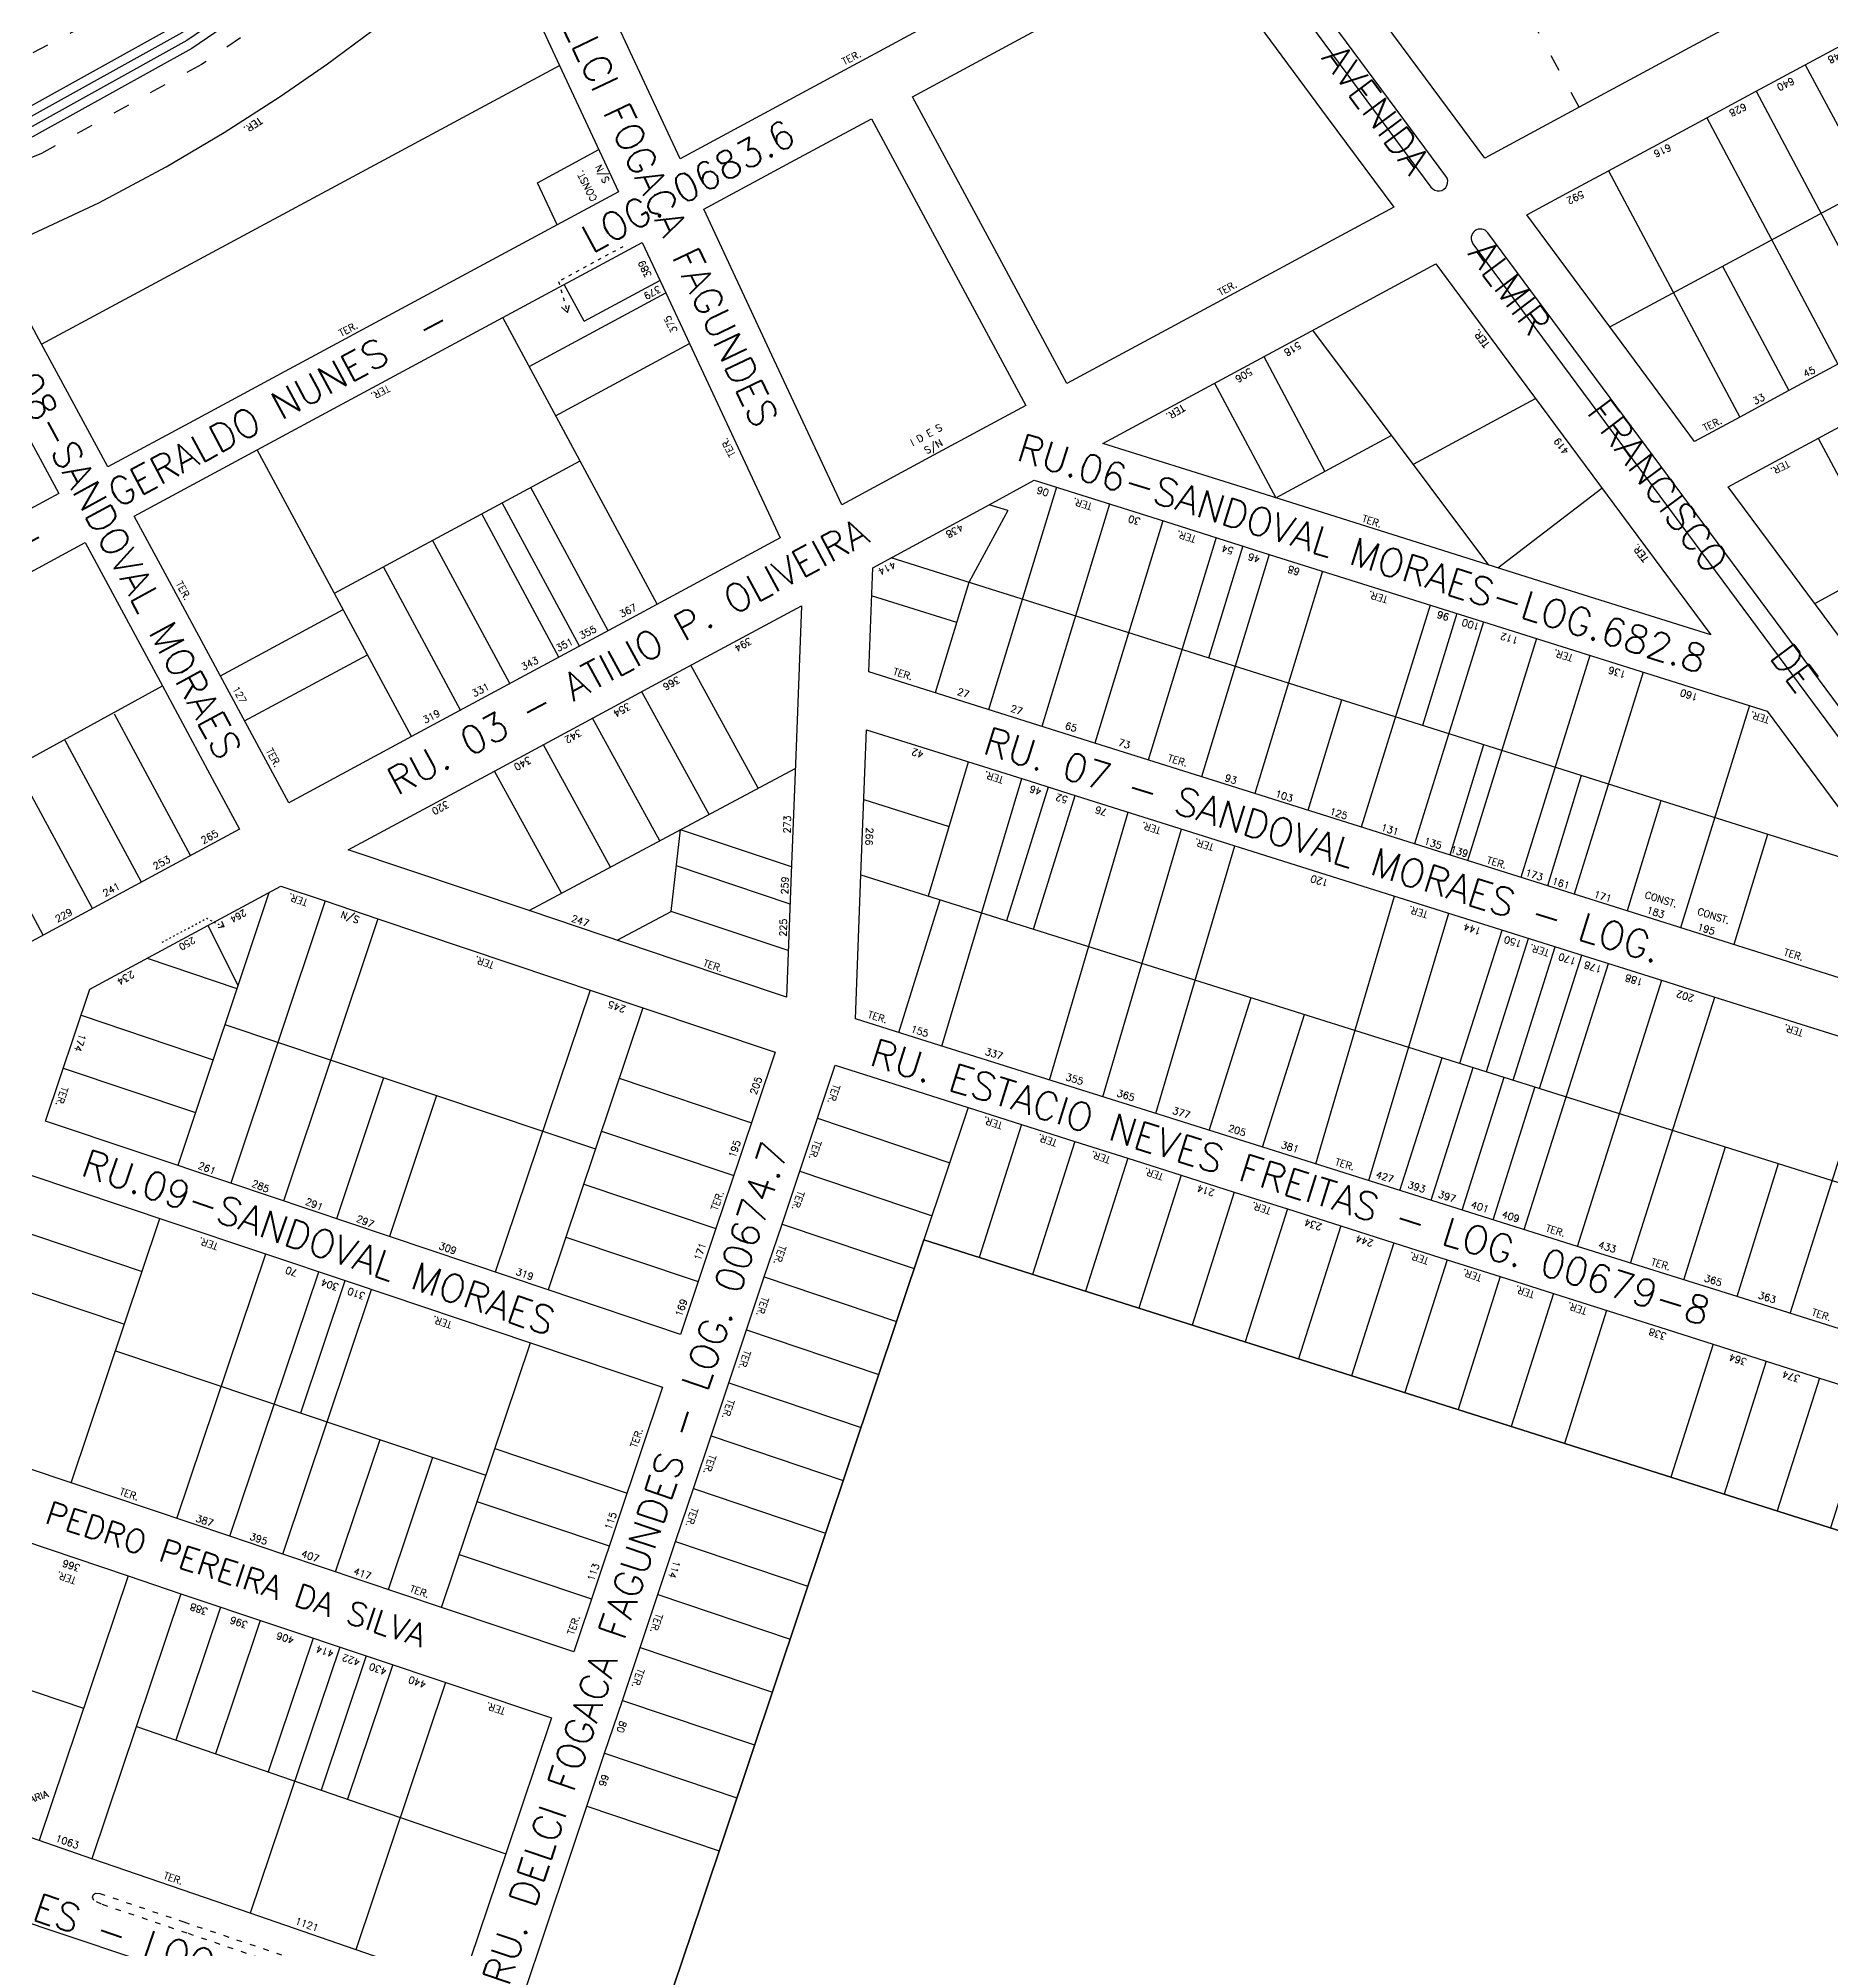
# Model space of a CAD drawing. Extents: x 714896 to 749292, y 8417558 to 8447149.
# Drawn here: x 740396.4 to 740782, y 8425195.8 to 8425606.8 of the extents above; entities that cross this region are included whole.
import ezdxf

# ---------------------------------------------------------------- set-up
doc = ezdxf.new("R2010")
doc.units = 0
doc.header["$MEASUREMENT"] = 0
doc.linetypes.add('ACAD_ISO03W100', pattern=[30, 12, -18])
for name, color, linetype in [('LOTE', 7, 'CONTINUOUS'), ('NUM-PORTA', 7, 'CONTINUOUS'), ('QUADRA', 6, 'CONTINUOUS'), ('REFERENCIA', 7, 'CONTINUOUS'), ('TEXTO', 7, 'CONTINUOUS'), ('TEXTODERUA', 3, 'CONTINUOUS')]:
    doc.layers.add(name, color=color, linetype=linetype)
doc.styles.add('ROMANS', font='ROMANS.SHX', dxfattribs={"height": 1.5})

msp = doc.modelspace()

# ---------------------------------------------------------------- linework, layer by layer
at = {"layer": 'LOTE', "color": 7, "linetype": 'ACAD_ISO03W100', "ltscale": 0.3}
msp.add_line((740727.71, 8425591.96, 518.87), (740662.64, 8425712.25, 518.87), dxfattribs=at)
for points in [[(740784.81, 8425886.38), (740760.74, 8425888.37), (740747.57, 8425887.49), (740733.57, 8425883.45), (740718.66, 8425874.76), (740641.66, 8425798.47), (740540.94, 8425697.74), (740476.1, 8425634.19), (740454.77, 8425617.08), (740431.53, 8425601.18), (740397.08, 8425582.04), (740353.8, 8425564.34), (740320.47, 8425554.88), (740247.56, 8425542.21), (740155.41, 8425528.44), (740066.22, 8425516.02), (740050.29, 8425514.51), (740030.83, 8425514.15), (740005.73, 8425516.08), (739984.78, 8425519.82), (739921.14, 8425534.18)], [(740406.41, 8425609.5), (740387.82, 8425599.78), (740358.36, 8425587.17), (740329.95, 8425577.94), (740314.57, 8425574.05), (740275.35, 8425566.98), (740210.36, 8425556.45), (740194.14, 8425553.82), (740077.62, 8425537.79), (740054.01, 8425534.83), (740033.43, 8425534.1)]]:
    msp.add_lwpolyline(points, dxfattribs=at)
at = {"layer": 'LOTE', "color": 7, "elevation": 514.1}
for points in [[(740695.87, 8425574.77, 1), (740699.08, 8425577.15), (740590.39, 8425723.77, 1), (740587.19, 8425721.38)], [(740828.59, 8425395.72, 0.999978), (740831.81, 8425398.1), (740708.11, 8425564.98, 1), (740704.9, 8425562.59)]]:
    msp.add_lwpolyline(points, format="xyb", close=True, dxfattribs=at)
at = {"layer": 'LOTE', "color": 7, "linetype": 'CONTINUOUS', "flags": 128}
for points, elevation in [([(740734.32, 8425544.73), (740867.67, 8425616.52)], 514.1), ([(740397.14, 8425541.03), (740508.48, 8425600.97)], 514.1), ([(740776.32, 8425601.09), (740804.75, 8425548.25)], 514.1), ([(740765.76, 8425595.4), (740793.94, 8425542.42)], 514.1), ([(740755.19, 8425589.7), (740783.37, 8425536.73)], 514.1), ([(740503.74, 8425575.73), (740516.95, 8425582.85)], 514.1), ([(740734.07, 8425578.32), (740762.24, 8425525.34)], 514.1), ([(740507.97, 8425566.67), (740503.74, 8425575.73)], 514.1), ([(740758.58, 8425557.79), (740772.81, 8425531.04)], 514.1), ([(740778.42, 8425485.24), (740915.74, 8425560.39)], 514.1), ([(740513.76, 8425545.95), (740509.5, 8425553.86)], 514.1), ([(740513.76, 8425545.95), (740530.08, 8425554.74)], 514.1), ([(740501.98, 8425536.2), (740531.35, 8425552.03)], 514.1), ([(740529.5, 8425485.12), (740496.29, 8425546.75)], 514.1), ([(740507.66, 8425525.65), (740536.43, 8425541.16)], 514.1), ([(740708.33, 8425493.54), (740670.48, 8425544.05)], 512.58), ([(740659.92, 8425538.36), (740673.05, 8425513.68)], 512.58), ([(740649.35, 8425532.67), (740662.49, 8425507.98)], 512.58), ([(740692.08, 8425515.22), (740718.33, 8425529.36)], 512.58), ([(740662.49, 8425507.98), (740687.44, 8425521.43)], 512.58), ([(740779.15, 8425520.82), (740793.64, 8425493.57)], 514.1), ([(740476.68, 8425456.66), (740443.47, 8425518.28)], 514.1), ([(740460.08, 8425487.47), (740512.9, 8425515.93)], 514.1), ([(740518.94, 8425479.43), (740502.33, 8425510.24)], 514.1), ([(740615.32, 8425510.26), (740600.73, 8425462.43)], 514.1), ([(740710.24, 8425492.94), (740732.62, 8425510.08)], 512.58), ([(740508.37, 8425473.74), (740491.77, 8425504.55)], 514.1), ([(740512.77, 8425476.11), (740496.17, 8425506.92)], 514.1), ([(740604.89, 8425505.25), (740596.53, 8425489.79)], 514.1), ([(740604.89, 8425505.25), (740600.88, 8425506.52)], 514.1), ([(740626.77, 8425506.65), (740612.17, 8425458.83)], 514.1), ([(740638.21, 8425503.05), (740623.62, 8425455.22)], 514.1), ([(740497.81, 8425468.05), (740481.21, 8425498.86)], 514.1), ([(740649.66, 8425499.44), (740635.07, 8425451.62)], 514.1), ([(740661.11, 8425495.84), (740646.51, 8425448.01)], 514.1), ([(740655.38, 8425497.64), (740648.03, 8425473.55)], 514.1), ([(740487.24, 8425462.35), (740470.64, 8425493.17)], 514.1), ([(740793.79, 8425427.56), (740579.79, 8425495.08)], 514.1), ([(740672.55, 8425492.23), (740657.96, 8425444.41)], 514.1), ([(740596.53, 8425489.79), (740589.28, 8425466.04)], 514.1), ([(740435.57, 8425469.72), (740461.98, 8425483.95)], 514.1), ([(740593.9, 8425481.16), (740575.6, 8425486.93)], 514.1), ([(740695.7, 8425484.94), (740680.85, 8425437.2)], 514.1), ([(740707.14, 8425481.33), (740692.29, 8425433.59)], 514.1), ([(740701.42, 8425483.14), (740694.06, 8425459.01)], 514.1), ([(740605.35, 8425477.55), (740605.34, 8425477.55)], 514.1), ([(740718.59, 8425477.73), (740703.74, 8425429.98)], 514.1), ([(740440.78, 8425460.04), (740467.19, 8425474.27)], 514.1), ([(740551.24, 8425445.58), (740536.74, 8425471.99)], 514.1), ([(740730.03, 8425474.12), (740715.18, 8425426.38)], 514.1), ([(740329.96, 8425416.45), (740423.1, 8425467.55)], 514.1), ([(740741.48, 8425470.52), (740726.63, 8425422.77)], 514.1), ([(740540.65, 8425439.92), (740526.18, 8425466.29)], 514.1), ([(740676.64, 8425464.52), (740669.4, 8425440.8)], 514.1), ([(740764.37, 8425463.31), (740749.52, 8425415.56)], 514.1), ([(740429.18, 8425431.06), (740412.79, 8425461.48)], 514.1), ([(740530.07, 8425434.27), (740515.61, 8425460.6)], 514.1), ([(740418.62, 8425425.37), (740402.23, 8425455.79)], 514.1), ([(740519.48, 8425428.61), (740505.05, 8425454.91)], 514.1), ([(740707.15, 8425454.89), (740699.92, 8425431.19)], 514.1), ([(740587.8, 8425422.39), (740596.45, 8425451.25)], 514.1), ([(740408.05, 8425419.68), (740391.66, 8425450.09)], 514.1), ([(740508.9, 8425422.96), (740494.49, 8425449.22)], 514.1), ([(740501.94, 8425419.24), (740559.17, 8425449.82)], 514.1), ([(740590.71, 8425390.1), (740607.9, 8425447.65)], 514.1), ([(740728.14, 8425448.27), (740720.91, 8425424.58)], 514.1), ([(740397.49, 8425413.99), (740381.1, 8425444.4)], 514.1), ([(740573.93, 8425443.13), (740592.29, 8425437.35)], 514.1), ([(740604.65, 8425417.09), (740613.62, 8425445.83)], 514.1), ([(740610.37, 8425415.28), (740619.33, 8425444)], 514.1), ([(740745.3, 8425442.86), (740738.08, 8425419.17)], 514.1), ([(740613.85, 8425382.81), (740630.78, 8425440.39)], 514.1), ([(740532.53, 8425419.08), (740534.51, 8425436.64)], 514.1), ([(740558.36, 8425428.63), (740534.51, 8425436.64)], 514.1), ([(740625.29, 8425379.21), (740642.22, 8425436.78)], 514.1), ([(740768.19, 8425435.64), (740760.97, 8425411.95)], 514.1), ([(740636.74, 8425375.6), (740653.67, 8425433.18)], 514.1), ([(740558.06, 8425420.63), (740533.63, 8425428.84)], 514.1), ([(740573.31, 8425426.93), (740816.53, 8425350.42)], 514.1), ([(740445.96, 8425423.07), (740426.41, 8425364.43)], 514.1), ([(740581.42, 8425393.03), (740590.33, 8425421.58)], 514.1), ([(740671.08, 8425364.79), (740688, 8425422.36)], 514.1), ([(740458.08, 8425421.31), (740437.79, 8425360.61)], 514.1), ([(740469.46, 8425417.49), (740449.16, 8425356.79)], 514.1), ([(740520.9, 8425412.87), (740532.53, 8425419.08)], 514.1), ([(740557.68, 8425410.64), (740532.53, 8425419.08)], 514.1), ([(740682.52, 8425361.18), (740699.69, 8425418.68)], 514.1), ([(740432.86, 8425416.01), (740439.35, 8425403.23)], 514.1), ([(740436.36, 8425415.73), (740435.08, 8425415.56)], 514.1), ([(740436.36, 8425415.73), (740435.88, 8425416.91)], 514.1), ([(740702.06, 8425386.43), (740711.14, 8425415.07)], 514.1), ([(740707.78, 8425384.63), (740716.86, 8425413.27)], 514.1), ([(740713.51, 8425382.82), (740722.58, 8425411.47)], 514.1), ([(740719.23, 8425381.02), (740728.31, 8425409.66)], 514.1), ([(740419.83, 8425408.99), (740439.11, 8425402.51)], 514.1), ([(740715.91, 8425350.66), (740734.03, 8425407.86)], 514.1), ([(740515.06, 8425402.17), (740494.66, 8425341.51)], 514.1), ([(740727.35, 8425347.06), (740745.47, 8425404.26)], 514.1), ([(740526.43, 8425398.35), (740506.04, 8425337.69)], 514.1), ([(740648.19, 8425372), (740657.23, 8425400.53)], 514.1), ([(740659.63, 8425368.39), (740668.67, 8425396.93)], 514.1), ([(740738.8, 8425343.45), (740756.92, 8425400.65)], 514.1), ([(740405.62, 8425396.73), (740434.03, 8425387.19)], 514.1), ([(740436.53, 8425394.79), (740516.24, 8425368.02)], 514.1), ([(740773.13, 8425332.64), (740791.26, 8425389.83)], 514.1), ([(740401.79, 8425385.36), (740430.21, 8425375.81)], 514.1), ([(740689.2, 8425359.08), (740698.24, 8425387.61)], 514.1), ([(740695.88, 8425356.97), (740704.92, 8425385.51)], 514.1), ([(740470.68, 8425383.32), (740460.54, 8425352.97)], 514.1), ([(740521.33, 8425383.19), (740549.77, 8425373.64)], 514.1), ([(740702.55, 8425354.87), (740711.59, 8425383.41)], 514.1), ([(740709.23, 8425352.77), (740718.3, 8425381.41)], 514.1), ([(740482.06, 8425379.5), (740471.91, 8425349.15)], 514.1), ([(740596.39, 8425376.9), (740586.85, 8425348.45)], 1038.19), ([(740563.98, 8425374.6), (740592.4, 8425365.01)], 992.71), ([(740607.83, 8425373.26), (740598.74, 8425344.68)], 1038.19), ([(740517.51, 8425371.81), (740545.95, 8425362.26)], 514.1), ([(740619.26, 8425369.63), (740610.18, 8425341.04)], 1038.19), ([(740750.24, 8425339.85), (740759.18, 8425368.47)], 514.1), ([(740630.7, 8425366), (740621.62, 8425337.41)], 1038.19), ([(740761.69, 8425336.24), (740770.62, 8425364.86)], 514.1), ([(740513.69, 8425360.44), (740542.13, 8425350.89)], 514.1), ([(740560.16, 8425363.22), (740588.59, 8425353.64)], 992.71), ([(740642.14, 8425362.36), (740633.06, 8425333.77)], 1038.19), ([(740653.58, 8425358.73), (740644.49, 8425330.14)], 1038.19), ([(740403.47, 8425296.18), (740422.59, 8425353.06)], 514.1), ([(740556.35, 8425351.85), (740584.77, 8425342.26)], 992.71), ([(740665.02, 8425355.09), (740655.93, 8425326.51)], 1038.19), ([(740390.32, 8425351.23), (740418.76, 8425341.68)], 514.1), ([(740509.86, 8425349.06), (740538.3, 8425339.51)], 514.1), ([(740676.45, 8425351.46), (740667.37, 8425322.87)], 1038.19), ([(740687.89, 8425347.83), (740678.81, 8425319.24)], 1038.19), ([(740426.22, 8425288.54), (740445.34, 8425345.42)], 514.1), ([(740699.33, 8425344.19), (740690.25, 8425315.6)], 1038.19), ([(740386.5, 8425339.86), (740414.94, 8425330.31)], 514.1), ([(740437.59, 8425284.72), (740456.71, 8425341.6)], 514.1), ([(740452.84, 8425311.25), (740462.4, 8425339.69)], 514.1), ([(740552.53, 8425340.47), (740580.96, 8425330.88)], 992.71), ([(740710.77, 8425340.56), (740701.69, 8425311.97)], 1038.19), ([(740448.97, 8425280.9), (740468.09, 8425337.78)], 514.1), ([(740722.21, 8425336.92), (740713.12, 8425308.33)], 1038.19), ([(740733.64, 8425333.29), (740724.56, 8425304.7)], 1038.19), ([(740548.72, 8425329.09), (740577.14, 8425319.5)], 992.71), ([(740413.03, 8425324.62), (740492.66, 8425297.88)], 514.1), ([(740483.1, 8425269.44), (740502.22, 8425326.31)], 514.1), ([(740756.52, 8425326.02), (740747.44, 8425297.43)], 1038.19), ([(740767.96, 8425322.39), (740758.88, 8425293.8)], 1038.19), ([(740779.4, 8425318.75), (740770.31, 8425290.16)], 1038.19), ([(740544.9, 8425317.71), (740573.33, 8425308.13)], 992.71), ([(740790.84, 8425315.12), (740781.75, 8425286.53)], 1038.19), ([(740460.34, 8425277.08), (740469.9, 8425305.52)], 514.1), ([(740494.57, 8425303.57), (740523.01, 8425294.01)], 514.1), ([(740541.09, 8425306.34), (740569.51, 8425296.75)], 992.71), ([(740471.72, 8425273.26), (740481.28, 8425301.7)], 514.1), ([(740537.27, 8425294.96), (740565.7, 8425285.37)], 992.71), ([(740490.74, 8425292.19), (740519.18, 8425282.64)], 514.1), ([(740533.46, 8425283.58), (740561.89, 8425273.99)], 992.71), ([(740486.92, 8425280.82), (740515.36, 8425271.27)], 514.1), ([(740415.75, 8425276.24), (740396.62, 8425219.31)], 514.1), ([(740427.09, 8425272.32), (740407.96, 8425215.4)], 514.1), ([(740435.63, 8425269.47), (740426.03, 8425240.9)], 514.1), ([(740529.64, 8425272.2), (740558.07, 8425262.62)], 992.71), ([(740444.16, 8425266.61), (740434.53, 8425237.96)], 514.1), ([(740360.69, 8425263.08), (740406.18, 8425247.75)], 514.1), ([(740455.55, 8425262.8), (740445.88, 8425234.05)], 514.1), ([(740461.24, 8425260.91), (740441.99, 8425203.66)], 514.1), ([(740466.93, 8425259.01), (740457.22, 8425230.14)], 514.1), ([(740472.63, 8425257.13), (740462.9, 8425228.18)], 514.1), ([(740525.83, 8425260.83), (740554.26, 8425251.24)], 992.71), ([(740484, 8425253.31), (740464.68, 8425195.83)], 514.1), ([(740522.01, 8425249.45), (740550.44, 8425239.86)], 992.71), ([(740417.52, 8425243.83), (740496.93, 8425216.44)], 514.1), ([(740518.2, 8425238.07), (740546.63, 8425228.48)], 992.71), ([(740514.38, 8425226.69), (740542.81, 8425217.11)], 992.71)]:
    msp.add_lwpolyline(points, dxfattribs=dict(at, elevation=elevation))
at = {"layer": 'LOTE', "color": 3, "linetype": 'ACAD_ISO03W100', "ltscale": 0.06, "elevation": 514.1, "flags": 128}
for points in [[(740522.14, 8425561.98), (740508.29, 8425554.52)], [(740508.29, 8425554.52), (740510.18, 8425547.82)]]:
    msp.add_lwpolyline(points, dxfattribs=at)
at = {"layer": 'LOTE', "color": 3, "linetype": 'CONTINUOUS', "elevation": 514.1, "flags": 128}
for points in [[(740508.94, 8425548.95), (740510.18, 8425547.82)], [(740510.18, 8425547.82), (740510.63, 8425549.43)]]:
    msp.add_lwpolyline(points, dxfattribs=at)
at = {"layer": 'LOTE', "color": 7, "linetype": 'ACAD_ISO03W100', "ltscale": 0.03, "elevation": 514.1, "flags": 128}
msp.add_lwpolyline([(740423.08, 8425412.44), (740432.63, 8425417.59), (740436.36, 8425415.73)], dxfattribs=at)
at = {"layer": 'LOTE', "color": 7, "linetype": 'ACAD_ISO03W100', "ltscale": 0.1, "elevation": 519.71}
msp.add_lwpolyline([(740516.84, 8425169.39), (740496.71, 8425176.45), (740458.22, 8425189.23), (740428.42, 8425199.4), (740409.99, 8425205.61), (740408.4, 8425206.39), (740408.09, 8425207.1), (740408.31, 8425207.71), (740408.7, 8425208), (740409.63, 8425207.95), (740427.7, 8425201.8), (740453.12, 8425193.28), (740475.6, 8425185.62), (740507.88, 8425174.62), (740527.48, 8425168.11), (740527.95, 8425167.28), (740527.64, 8425166.61), (740527.13, 8425166.32), (740526.44, 8425166.25), (740516.84, 8425169.39)], close=True, dxfattribs=at)
at = {"layer": 'QUADRA', "linetype": 'CONTINUOUS'}
for points, elevation in [([(740638.53, 8425637.02), (740610.99, 8425622.18), (740583.58, 8425607.42), (740560.59, 8425595.02), (740534.41, 8425580.91), (740519.59, 8425612.62), (740512.81, 8425627.12), (740506.04, 8425641.61), (740524.93, 8425660.51), (740542.73, 8425678.31), (740561.15, 8425696.73), (740580.17, 8425715.75), (740594.46, 8425696.47), (740601.61, 8425686.83), (740615.27, 8425668.4), (740627.28, 8425652.19), (740638.53, 8425637.02)], 514.1), ([(740521.18, 8425573.79), (740507.97, 8425566.67), (740477.23, 8425550.1), (740450.4, 8425535.65), (740429.77, 8425524.53), (740411.37, 8425514.62), (740401.27, 8425533.37), (740397.14, 8425541.03), (740386.52, 8425560.75), (740409.44, 8425571.44), (740423.92, 8425579.19), (740436.4, 8425586.55), (740448.41, 8425594.25), (740458.61, 8425601.31), (740468.31, 8425608.5), (740480.93, 8425618.61), (740494.62, 8425630.63), (740502.08, 8425614.66), (740508.48, 8425600.97), (740521.18, 8425573.79)], 514.1), ([(740687.87, 8425570.46), (740675.61, 8425563.86), (740649.92, 8425550.01), (740617.6, 8425532.6), (740602.01, 8425561.52), (740584.39, 8425594.22), (740616.46, 8425611.5), (740645.75, 8425627.28), (740660.11, 8425607.91), (740673.57, 8425589.74), (740687.87, 8425570.46)], 514.1), ([(740608.79, 8425527.85), (740588.91, 8425517.14), (740569.18, 8425506.51), (740553.64, 8425539.77), (740539.49, 8425570.03), (740559.19, 8425580.64), (740575.59, 8425589.47), (740593.24, 8425556.71), (740608.79, 8425527.85)], 514.1), ([(740555.95, 8425499.38), (740523.94, 8425482.13), (740501.97, 8425470.29), (740476.68, 8425456.66), (740450.27, 8425442.43), (740436.04, 8425468.84), (740426.99, 8425485.64), (740417.07, 8425504.05), (740443.47, 8425518.28), (740464.65, 8425529.69), (740496.29, 8425546.75), (740526.27, 8425562.9), (740531.35, 8425552.03), (740536.43, 8425541.16), (740555.95, 8425499.38)], 514.1), ([(740756.02, 8425478.52), (740727.44, 8425487.52), (740692.98, 8425498.38), (740655.04, 8425510.33), (740625.29, 8425519.7), (740650.95, 8425533.53), (740675.53, 8425546.77), (740696.89, 8425558.29), (740716.51, 8425531.82), (740736.81, 8425504.44), (740756.02, 8425478.52)], 512.58), ([(740400.81, 8425508.92), (740376.88, 8425496.03), (740326.86, 8425469.08), (740316.3, 8425463.38), (740293.46, 8425451.08), (740271.7, 8425471.73), (740260.98, 8425481.89), (740249.39, 8425492.89), (740269.17, 8425512.7), (740290.42, 8425533.97), (740298.63, 8425535.3), (740318.86, 8425539.14), (740333.39, 8425542.62), (740345.2, 8425545.9), (740356.74, 8425549.5), (740365.93, 8425552.67), (740375.34, 8425556.19), (740386.58, 8425535.33), (740390.86, 8425527.38), (740400.81, 8425508.92)], 514.1), ([(740818.88, 8425393.71), (740794.99, 8425401.24), (740738.08, 8425419.17), (740692.29, 8425433.59), (740657.96, 8425444.41), (740623.62, 8425455.22), (740574.98, 8425470.55), (740575.83, 8425492.93), (740600.88, 8425506.52), (740610.55, 8425511.76), (740637.18, 8425503.37), (740661.11, 8425495.84), (740707.14, 8425481.33), (740768.18, 8425462.11), (740784.98, 8425439.44), (740800.75, 8425418.18), (740818.88, 8425393.71)], 514.1), ([(740439.71, 8425436.74), (740421.63, 8425426.99), (740403.05, 8425416.98), (740386.92, 8425408.29), (740366.36, 8425397.21), (740356.08, 8425391.67), (740338.61, 8425408.24), (740321.72, 8425424.27), (740302.7, 8425442.32), (740329.12, 8425456.66), (740355.1, 8425470.66), (740384.63, 8425486.58), (740406.5, 8425498.36), (740423.1, 8425467.55), (740432.82, 8425449.53), (740439.71, 8425436.74)], 514.1), ([(740557.3, 8425400.65), (740533.6, 8425408.61), (740501.94, 8425419.24), (740463.07, 8425432.29), (740494.49, 8425449.22), (740529.3, 8425467.98), (740560.51, 8425484.79), (740559.28, 8425452.61), (740558.38, 8425429.14), (740557.3, 8425400.65)], 514.1), ([(740807.47, 8425321.82), (740761.69, 8425336.24), (740727.35, 8425347.06), (740657.02, 8425369.22), (740636.03, 8425375.83), (740590.25, 8425390.25), (740572.13, 8425395.96), (740573.31, 8425426.93), (740574.5, 8425458.11), (740608.14, 8425447.57), (740619.57, 8425443.92), (740699.45, 8425418.75), (740745.23, 8425404.33), (740756.68, 8425400.73), (740814.15, 8425382.62), (740825.59, 8425379.02), (740816.53, 8425350.42), (740807.47, 8425321.82)], 514.1), ([(740534.48, 8425328.14), (740506.04, 8425337.69), (740471.91, 8425349.15), (740437.79, 8425360.61), (740397.97, 8425373.98), (740407.51, 8425402.35), (740426.53, 8425412.6), (740448.6, 8425424.49), (740458.08, 8425421.31), (740469.46, 8425417.49), (740526.43, 8425398.35), (740554.87, 8425388.8), (740547.19, 8425365.96), (740542.13, 8425350.89), (740534.48, 8425328.14)], 514.1), ([(740511.54, 8425259.89), (740483.1, 8425269.44), (740448.97, 8425280.9), (740437.59, 8425284.72), (740403.47, 8425296.18), (740375.03, 8425305.73), (740386.5, 8425339.86), (740394.15, 8425362.61), (740425.12, 8425352.21), (740463.7, 8425339.25), (740502.22, 8425326.31), (740530.65, 8425316.76), (740521.09, 8425288.33), (740511.54, 8425259.89)], 514.1), ([(740487.37, 8425188), (740441.99, 8425203.66), (740407.96, 8425215.4), (740396.62, 8425219.31), (740351.24, 8425234.97), (740360.69, 8425263.08), (740370.25, 8425291.52), (740415.75, 8425276.24), (740427.09, 8425272.32), (740506.76, 8425245.67), (740496.93, 8425216.44), (740487.37, 8425188)], 514.1)]:
    msp.add_lwpolyline(points, close=True, dxfattribs=dict(at, elevation=elevation))
at = {"layer": 'QUADRA', "color": 6, "linetype": 'CONTINUOUS', "elevation": 518.87}
msp.add_lwpolyline([(740775.74, 8425617.84), (740752.32, 8425605.22), (740727.71, 8425591.96), (740707.44, 8425581.01), (740691.36, 8425602.69), (740674.83, 8425624.99)], dxfattribs=at)
at = {"layer": 'QUADRA', "color": 6, "elevation": 514.1}
msp.add_lwpolyline([(740783.37, 8425536.73), (740772.81, 8425531.04), (740762.24, 8425525.34), (740752.56, 8425520.13), (740743.71, 8425532.06), (740734.32, 8425544.73), (740724.88, 8425557.48), (740716.46, 8425568.83), (740725.1, 8425573.49), (740734.07, 8425578.32), (740743.65, 8425583.48), (740755.19, 8425589.7), (740765.76, 8425595.4), (740776.32, 8425601.09), (740786.89, 8425606.78)], dxfattribs=at)
msp.add_lwpolyline([(740795.88, 8425461.68), (740759.78, 8425510.39), (740893.43, 8425582.4), (740938.11, 8425538.32), (740795.88, 8425461.68)], close=True, dxfattribs=at)
at = {"layer": 'QUADRA', "color": 6, "linetype": 'CONTINUOUS'}
for points in [[(740500.66, 8425185.76), (740510.57, 8425215.32), (740514.38, 8425226.69), (740518.2, 8425238.07), (740522.01, 8425249.45), (740525.83, 8425260.83), (740529.64, 8425272.2), (740533.46, 8425283.58), (740537.27, 8425294.96), (740541.09, 8425306.34), (740544.9, 8425317.71), (740548.72, 8425329.09), (740552.53, 8425340.47), (740556.35, 8425351.85), (740560.16, 8425363.22), (740563.98, 8425374.6), (740567.79, 8425385.98), (740596.39, 8425376.9), (740607.83, 8425373.26), (740619.26, 8425369.63), (740630.7, 8425366), (740642.14, 8425362.36), (740653.58, 8425358.73), (740665.02, 8425355.09), (740676.45, 8425351.46), (740687.89, 8425347.83), (740699.33, 8425344.19), (740710.77, 8425340.56), (740722.21, 8425336.92), (740735.51, 8425332.7), (740745.08, 8425329.65), (740756.52, 8425326.02), (740767.96, 8425322.39), (740779.4, 8425318.75), (740790.84, 8425315.12)], [(740865.61, 8425259.88), (740586.85, 8425348.45), (740539, 8425205.73), (740529.09, 8425176.17)]]:
    msp.add_lwpolyline(points, dxfattribs=at)
msp.add_lwpolyline([(740808.89, 8425081.79), (740753.97, 8425100.32), (740681.53, 8425124.75), (740628.35, 8425142.69), (740572.45, 8425161.55), (740529.09, 8425176.17), (740539, 8425205.73), (740586.85, 8425348.45), (740865.61, 8425259.88), (740808.89, 8425081.79)], close=True, dxfattribs=at)
at = {"layer": 'QUADRA', "color": 6}
msp.add_lwpolyline([(740371.3, 8425209.38), (740401.5, 8425199.27), (740434.05, 8425188.37)], dxfattribs=at)
at = {"layer": 'REFERENCIA', "color": 4}
for points in [[(740785.62, 8425896.35), (740760.82, 8425898.4), (740745.83, 8425897.4), (740729.61, 8425892.71), (740712.53, 8425882.76), (740634.61, 8425805.55), (740533.91, 8425704.84), (740469.45, 8425641.68), (740448.81, 8425625.11), (740426.27, 8425609.69), (740392.74, 8425591.07), (740350.53, 8425573.8), (740318.24, 8425564.65), (740245.96, 8425552.09), (740153.98, 8425538.34), (740065.06, 8425525.95), (740049.72, 8425524.5), (740031.13, 8425524.15), (740006.99, 8425526.01), (739986.75, 8425529.62), (739923.34, 8425543.94)], [(740785.29, 8425892.36), (740760.79, 8425894.39), (740746.53, 8425893.44), (740731.19, 8425889.01), (740714.98, 8425879.56), (740637.43, 8425802.72), (740536.72, 8425702), (740472.11, 8425638.69), (740451.19, 8425621.9), (740428.37, 8425606.29), (740394.47, 8425587.46), (740351.84, 8425570.02), (740319.13, 8425560.74), (740246.6, 8425548.14), (740154.55, 8425534.38), (740065.52, 8425521.98), (740049.95, 8425520.5), (740031.01, 8425520.15), (740006.49, 8425522.04), (739985.96, 8425525.7), (739922.46, 8425540.03)], [(740785.45, 8425894.35), (740760.8, 8425896.4), (740746.18, 8425895.42), (740730.4, 8425890.86), (740713.76, 8425881.16), (740636.02, 8425804.14), (740535.32, 8425703.42), (740470.78, 8425640.19), (740450, 8425623.51), (740427.32, 8425607.99), (740393.61, 8425589.27), (740351.18, 8425571.91), (740318.68, 8425562.69), (740246.28, 8425550.11), (740154.27, 8425536.36), (740065.29, 8425523.97), (740049.83, 8425522.5), (740031.07, 8425522.15), (740006.74, 8425524.03), (739986.36, 8425527.66), (739922.9, 8425541.99)], [(740785.13, 8425890.37), (740760.77, 8425892.38), (740746.88, 8425891.46), (740731.99, 8425887.15), (740716.21, 8425877.96), (740638.84, 8425801.3), (740538.13, 8425700.58), (740473.44, 8425637.19), (740452.38, 8425620.29), (740429.42, 8425604.58), (740395.34, 8425585.66), (740352.49, 8425568.12), (740319.57, 8425558.79), (740246.92, 8425546.16), (740154.84, 8425532.4), (740065.76, 8425519.99), (740050.06, 8425518.51), (740030.95, 8425518.15), (740006.23, 8425520.06), (739985.57, 8425523.74), (739922.02, 8425538.08)]]:
    msp.add_lwpolyline(points, dxfattribs=at)

# ---------------------------------------------------------------- texts
at = {"layer": 'NUM-PORTA', "color": 7, "style": 'ROMANS'}
for s, rotation, p in [('648', 205.834, (740784.49, 8425604.33, 514.1)), ('640', 205.834, (740773.55, 8425598.44, 514.1)), ('628', 205.834, (740763.27, 8425592.9, 514.1)), ('616', 205.834, (740747.06, 8425584.16, 514.1)), ('592', 205.834, (740728.33, 8425574.07, 514.1)), ('45', 25.834, (740776.36, 8425533.86, 514.1)), ('33', 25.834, (740765.52, 8425528.01, 514.1))]:
    msp.add_text(s, height=1.5, rotation=rotation, dxfattribs=at).set_placement(p)
at = {"layer": 'NUM-PORTA', "style": 'ROMANS'}
for s, height, rotation, p in [('S/N', 1.5, 117.0913, (740519.3, 8425576.16, 2056.41)), ('389', 1.5, 117.0913, (740528.37, 8425555.81, 2056.41)), ('379', 1.5, 209.0321, (740529.79, 8425553.71, 2056.41)), ('375', 1.5, 117.0913, (740533.94, 8425543.9, 2056.41)), ('518', 1.5, 211.3615, (740667.4, 8425541.64, 2056.41)), ('506', 1.5, 211.3615, (740656.89, 8425535.98, 2056.41)), ('S/N', 1.5, 28.6382, (740587.42, 8425517.37, 2056.41)), ('419', 1.5, 126.7525, (740725.65, 8425517.99, 2056.41)), ('06', 1.5, 162.6816, (740613.86, 8425509.7, 2056.41)), ('30', 1.5, 162.6816, (740633.52, 8425503.51, 2056.41)), ('438', 1.5, 209.0894, (740594.77, 8425502.44, 2056.41)), ('54', 1.5, 162.6816, (740653.56, 8425497.2, 2056.41)), ('46', 1.5, 162.6816, (740659.28, 8425495.39, 2056.41)), ('414', 1.5, 206.3712, (740580.3, 8425494.39, 2056.41)), ('68', 1.5, 162.6816, (740667.82, 8425492.7, 2056.41)), ('367', 1.5, 27.0913, (740521.84, 8425482.21, 2056.41)), ('96', 1.5, 162.6816, (740699.91, 8425482.94, 1542.31)), ('355', 1.5, 27.0913, (740513.19, 8425477.56, 2056.41)), ('100', 1.5, 162.6816, (740706.46, 8425480.87, 1542.31)), ('351', 1.5, 27.0913, (740508.17, 8425474.85, 2056.41)), ('394', 1.5, 209.5969, (740549.3, 8425478.03, 2570.51)), ('112', 1.5, 162.6816, (740714.77, 8425477.91, 2056.41)), ('343', 1.5, 27.0913, (740500.71, 8425470.83, 2056.41)), ('136', 1.5, 162.6816, (740737.96, 8425470.61, 2056.41)), ('127', 1.5, 298.3447, (740438.13, 8425466.99, 2056.41)), ('331', 1.5, 27.0913, (740490.14, 8425465.14, 2056.41)), ('366', 1.5, 209.5969, (740533.89, 8425469.72, 2570.51)), ('27', 1.5, 342.6816, (740593.89, 8425465.69, 2056.41)), ('160', 1.5, 162.6816, (740753.4, 8425465.74, 2056.41)), ('354', 1.5, 209.5969, (740523.23, 8425463.98, 2570.51)), ('27', 1.5, 342.6816, (740605.33, 8425462.08, 2056.41)), ('319', 1.5, 27.0913, (740479.58, 8425459.44, 2056.41)), ('65', 1.5, 342.6816, (740617.05, 8425458.39, 2056.41)), ('342', 1.5, 209.5969, (740512.73, 8425458.32, 2570.51)), ('73', 1.5, 342.6816, (740628.47, 8425454.79, 2056.41)), ('340', 1.5, 209.5969, (740501.88, 8425452.47, 2570.51)), ('42', 1.5, 162.6816, (740586.93, 8425453.41, 2056.41)), ('93', 1.5, 342.6816, (740651.39, 8425447.16, 2056.41)), ('320', 1.5, 209.5969, (740484.21, 8425442.95, 2570.51)), ('46', 1.5, 162.6816, (740612.3, 8425445.44, 2056.41)), ('52', 1.5, 162.6816, (740617.9, 8425443.67, 2056.41)), ('103', 1.5, 342.6816, (740662.23, 8425443.74, 2056.41)), ('273', 1.5, 87.9522, (740558.12, 8425435.81, 3084.62)), ('76', 1.5, 162.6816, (740626.39, 8425440.98, 2056.41)), ('125', 1.5, 342.6816, (740673.96, 8425439.97, 2056.41)), ('265', 1.5, 28.4208, (740431.91, 8425433.54, 2056.41)), ('266', 1.5, 267.2524, (740574.45, 8425437.14, 2570.51)), ('131', 1.5, 342.6816, (740684.98, 8425436.5, 2056.41)), ('135', 1.5, 342.6816, (740694.23, 8425433.58, 2056.41)), ('253', 1.5, 28.4208, (740421.6, 8425427.98, 2056.41)), ('139', 1.5, 342.6816, (740699.9, 8425431.8, 2056.41)), ('259', 1.5, 87.9522, (740557.62, 8425422.7, 3084.62)), ('120', 1.5, 162.6816, (740673.94, 8425425.77, 2056.41)), ('173', 1.5, 342.6816, (740715.99, 8425426.79, 2056.41)), ('161', 1.5, 342.6816, (740721.74, 8425424.98, 2056.41)), ('241', 1.5, 28.4208, (740410.81, 8425422.17, 2056.41)), ('171', 1.5, 342.6816, (740730.73, 8425422.15, 2056.41)), ('229', 1.5, 28.4208, (740400.56, 8425416.64, 2056.41)), ('264', 1.4, 209.5041, (740440.65, 8425419.57, 2056.41)), ('S/N', 1.5, 160.477, (740465.65, 8425417.83, 2056.41)), ('247', 1.5, 340.9397, (740510.89, 8425416.96, 2570.51)), ('183', 1.5, 342.6816, (740742.12, 8425418.74, 2056.41)), ('250', 1.4, 209.4179, (740429.65, 8425413.65, 2056.41)), ('225', 1.5, 87.9522, (740557.27, 8425413.63, 3084.62)), ('144', 1.5, 162.6816, (740706.81, 8425415.42, 2056.41)), ('150', 1.5, 162.6816, (740715.54, 8425412.67, 2056.41)), ('195', 1.5, 342.6816, (740753, 8425415.13, 2056.41)), ('170', 1.5, 162.6816, (740727.23, 8425408.98, 2056.41)), ('234', 1.5, 210.2473, (740416.53, 8425406.38, 2056.41)), ('178', 1.5, 162.6816, (740732.76, 8425407.24, 2056.41)), ('188', 1.5, 162.6816, (740741.58, 8425404.46, 2056.41)), ('202', 1.5, 162.6816, (740752.59, 8425401, 2056.41)), ('245', 1.5, 160.477, (740522.87, 8425398.62, 2056.41)), ('155', 1.5, 342.6816, (740583.89, 8425393.19, 2056.41)), ('174', 1.5, 251.3379, (740405.31, 8425392.89, 2056.41)), ('337', 1.5, 342.6816, (740599.85, 8425388.32, 2056.41)), ('205', 1.5, 70.477, (740550.8, 8425379.54, 2056.41)), ('355', 1.5, 342.6816, (740617.18, 8425382.86, 2056.41)), ('365', 1.5, 342.6816, (740628.2, 8425379.39, 2056.41)), ('377', 1.5, 342.6816, (740640.13, 8425375.63, 2056.41)), ('205', 1.5, 342.6816, (740652.13, 8425371.85, 2056.41)), ('195', 1.5, 70.477, (740546.22, 8425365.94, 2056.41)), ('381', 1.5, 342.6816, (740663.49, 8425368.27, 2056.41)), ('261', 1.5, 337.521, (740430.61, 8425363.89, 2056.41)), ('285', 1.5, 337.521, (740442.15, 8425360.02, 2056.41)), ('214', 1.5, 161.5628, (740649.51, 8425359.16)), ('427', 1.5, 342.6816, (740683.89, 8425361.85, 2056.41)), ('393', 1.5, 342.6816, (740690.73, 8425359.69, 2056.41)), ('291', 1.5, 337.521, (740453.7, 8425356.14, 2056.41)), ('397', 1.5, 342.6816, (740697.28, 8425357.63, 2056.41)), ('401', 1.5, 342.6816, (740704.34, 8425355.4, 2056.41)), ('297', 1.5, 337.521, (740464.65, 8425352.46, 2056.41)), ('234', 1.5, 161.5628, (740672.59, 8425351.83)), ('409', 1.5, 342.6816, (740710.96, 8425353.32, 2056.41)), ('309', 1.5, 340.477, (740482.41, 8425346.57, 2056.41)), ('244', 1.5, 161.5628, (740683.64, 8425348.32)), ('433', 1.5, 342.6816, (740731.71, 8425346.78, 2056.41)), ('171', 1.5, 70.477, (740538.8, 8425343.85, 2056.41)), ('70', 1.5, 161.1242, (740452.32, 8425341.92)), ('304', 1.5, 161.1242, (740461.17, 8425338.89)), ('319', 1.5, 340.477, (740498.94, 8425341.02, 2056.41)), ('365', 1.5, 342.6816, (740754.48, 8425339.61, 2056.41)), ('310', 1.5, 161.1242, (740466.87, 8425336.98)), ('169', 1.5, 70.477, (740534.75, 8425331.8, 2056.41)), ('363', 1.5, 342.6816, (740766.09, 8425335.95, 2056.41)), ('338', 1.5, 161.5628, (740746.65, 8425328.3)), ('364', 1.5, 161.5628, (740763.92, 8425322.81)), ('374', 1.5, 161.5628, (740775.36, 8425319.18)), ('387', 1.5, 341.1242, (740430.12, 8425287.99, 2056.41)), ('115', 1.5, 71.1242, (740519.59, 8425285.96, 2056.41)), ('395', 1.5, 341.1242, (740441.75, 8425284.08, 2056.41)), ('366', 1.5, 161.1242, (740405.59, 8425278.49)), ('407', 1.5, 341.1242, (740452.84, 8425280.36, 2056.41)), ('417', 1.5, 341.1242, (740464.05, 8425276.6, 2056.41)), ('113', 1.5, 71.1242, (740515.88, 8425274.94, 2056.41)), ('114', 1.5, 251.5628, (740533.11, 8425279.64)), ('388', 1.5, 161.1242, (740433.01, 8425269.14)), ('396', 1.5, 161.1242, (740441.61, 8425266.27)), ('406', 1.5, 161.1242, (740451.58, 8425262.93)), ('414', 1.5, 161.1242, (740460.13, 8425260.07)), ('422', 1.5, 161.1242, (740465.73, 8425258.2)), ('430', 1.5, 161.1242, (740471.51, 8425256.26)), ('440', 1.5, 161.1242, (740479.98, 8425253.43)), ('80', 1.5, 251.5628, (740521.56, 8425245.2)), ('66', 1.5, 251.5628, (740517.71, 8425233.71)), ('1063', 1.5, 341.1242, (740399.99, 8425219.17, 1028.21)), ('1121', 1.5, 341.1242, (740451.51, 8425201.4, 1028.21))]:
    msp.add_text(s, height=height, rotation=rotation, dxfattribs=at).set_placement(p)
at = {"layer": 'TEXTO', "style": 'ROMANS'}
for s, rotation, p in [('TER.', 27.0913, (740569.7, 8425600.99, 2056.41)), ('TER.', 213.3611, (740443.95, 8425589.91, 2056.41)), ('CONST.', 117.0913, (740516.66, 8425572.24, 2056.41)), ('TER.', 28.6382, (740650.59, 8425551.36, 2056.41)), ('TER.', 27.0913, (740461.53, 8425542.62, 2056.41)), ('TER.', 126.7525, (740708.58, 8425541.02, 2056.41)), ('TER.', 207.0913, (740471.53, 8425532.32, 2056.41)), ('TER.', 211.3615, (740642.36, 8425528.15, 2056.41)), ('TER.', 117.0913, (740546.39, 8425517.26, 2056.41)), ('I D E S', 28.6382, (740584.42, 8425519.07, 2056.41)), ('TER.', 162.6816, (740623.17, 8425506.77, 2056.41)), ('TER.', 341.9764, (740680.92, 8425502.9, 1543.84)), ('TER.', 162.6816, (740645.48, 8425499.74, 2056.41)), ('TER.', 126.7525, (740742.77, 8425494.9, 2056.41)), ('TER.', 298.3447, (740425.97, 8425489.56, 2056.41)), ('TER.', 162.6816, (740686.71, 8425486.75, 2056.41)), ('TER.', 162.6816, (740726.55, 8425474.2, 2056.41)), ('TER.', 342.6816, (740580.11, 8425470.03, 2056.41)), ('TER.', 162.6816, (740768.82, 8425460.89, 2056.41)), ('TER.', 298.3447, (740445.33, 8425453.63, 2056.41)), ('TER.', 342.6816, (740639.17, 8425451.42, 2056.41)), ('TER.', 162.6816, (740604.12, 8425448, 2056.41)), ('TER.', 162.6816, (740637.94, 8425437.1, 2056.41)), ('TER.', 162.6816, (740649.3, 8425433.53, 2056.41)), ('TER.', 342.6816, (740707.76, 8425429.47, 2056.41)), ('TER.', 160.477, (740454.48, 8425421.58, 2056.41)), ('CONST.', 342.6816, (740741.69, 8425422, 2056.41)), ('TER.', 162.6816, (740695.34, 8425419.02, 2056.41)), ('CONST.', 342.6816, (740753, 8425418.45, 2056.41)), ('TER.', 160.477, (740494.59, 8425408.11, 2056.41)), ('TER.', 162.6816, (740721.4, 8425410.82, 2056.41)), ('TER.', 342.6816, (740771.62, 8425409.7, 2056.41)), ('TER.', 341.5003, (740539.25, 8425407.36, 2570.51)), ('TER.', 342.6816, (740574.66, 8425396.26, 2056.41)), ('TER.', 162.6816, (740776.05, 8425393.61, 2056.41)), ('TER.', 251.3379, (740401.48, 8425381.51, 2056.41)), ('TER.', 251.5628, (740567.45, 8425382.06)), ('TER.', 161.5628, (740603.9, 8425373.65)), ('TER.', 251.5628, (740563.4, 8425370)), ('TER.', 161.5628, (740615.61, 8425369.93)), ('TER.', 161.5628, (740627.07, 8425366.29)), ('TER.', 342.6816, (740675.14, 8425364.6, 2056.41)), ('TER.', 161.5628, (740638.49, 8425362.66)), ('TER.', 70.477, (740542.43, 8425354.66, 2056.41)), ('TER.', 251.5628, (740559.75, 8425359.11)), ('TER.', 161.5628, (740661.61, 8425355.32)), ('TER.', 342.6816, (740720.42, 8425350.34, 2056.41)), ('TER.', 161.1242, (740435.22, 8425347.67)), ('TER.', 251.5628, (740555.84, 8425347.45)), ('TER.', 161.5628, (740695.52, 8425344.54)), ('TER.', 342.6816, (740743.08, 8425343.12, 2056.41)), ('TER.', 161.5628, (740706.94, 8425340.92)), ('TER.', 251.5628, (740552.11, 8425336.32)), ('TER.', 161.5628, (740718.27, 8425337.32)), ('TER.', 161.1242, (740485.5, 8425330.78)), ('TER.', 161.5628, (740729.52, 8425333.74)), ('TER.', 342.6816, (740777.61, 8425332.25, 2056.41)), ('TER.', 251.5628, (740548.26, 8425324.85)), ('TER.', 251.5628, (740544.73, 8425314.3)), ('TER.', 71.1242, (740525.09, 8425303.62, 2056.41)), ('TER.', 251.5628, (740540.74, 8425302.4)), ('TER.', 341.1242, (740413.74, 8425293.76, 2056.41)), ('TER.', 251.5628, (740536.93, 8425291.04)), ('TER.', 161.1242, (740404.7, 8425275.84)), ('TER.', 341.1242, (740476.17, 8425272.84, 2056.41)), ('TER.', 71.1242, (740511.56, 8425263.38, 2056.41)), ('TER.', 251.5628, (740529.28, 8425268.24)), ('TER.', 251.5628, (740525.33, 8425256.43)), ('TER.', 161.1242, (740496.99, 8425247.72)), ('MARMORARIA', 18.9768, (740386.9, 8425224.63, 1028.21)), ('TER.', 341.1242, (740423.22, 8425211.16, 1028.21))]:
    msp.add_text(s, height=1.5, rotation=rotation, dxfattribs=at).set_placement(p)
at = {"layer": 'TEXTO', "color": 7, "style": 'ROMANS'}
for rotation, p in [(25.834, (740754.77, 8425522.22, 514.1)), (205.834, (740772.52, 8425516.09, 514.1))]:
    msp.add_text('TER.', height=1.5, rotation=rotation, dxfattribs=at).set_placement(p)
at = {"layer": 'TEXTODERUA', "style": 'ROMANS'}
for s, height, rotation, p in [('RU. DELCI FOGACA FAGUNDES ', 6, 295.4891, (740498.83, 8425630.7)), ('AVENIDA    ALMIR    FRANCISCO    DE    MORAES', 6, 306.7914, (740672.18, 8425602.49)), ('RU. 02 -   GERALDO NUNES  -      LOG. 0683.6', 6, 28.255, (740364.48, 8425479.39)), ('RU.08-SANDOVAL MORAES', 6, 298.4662, (740384.32, 8425544.93)), ('RU.06-SANDOVAL MORAES-LOG.682.8', 6, 342.6594, (740606.43, 8425516.2)), ('RU. 03 - ATILIO P. OLIVEIRA', 6, 28.255, (740473.56, 8425443.84)), ('RU. 07 - SANDOVAL MORAES - LOG.', 6, 342.6594, (740599.18, 8425453.14)), ('RU. ESTACIO NEVES FREITAS - LOG. 00679-8', 6, 342.6594, (740574.79, 8425386.12)), ('RU. DELCI FOGACA FAGUNDES - LOG. 00674.7', 6, 71.5259, (740497.53, 8425187.74)), ('RU.09-SANDOVAL MORAES', 6, 341.0666, (740405.25, 8425362.43)), ('RU. PEDRO PEREIRA DA SILVA', 5, 341.6969, (740383.5, 8425292.28)), (' AV. SANDOVAL MORAES - LOG. 0685.2', 6, 341.3527, (740313.14, 8425229.99))]:
    msp.add_text(s, height=height, rotation=rotation, dxfattribs=at).set_placement(p)

doc.saveas('drawing.dxf')
